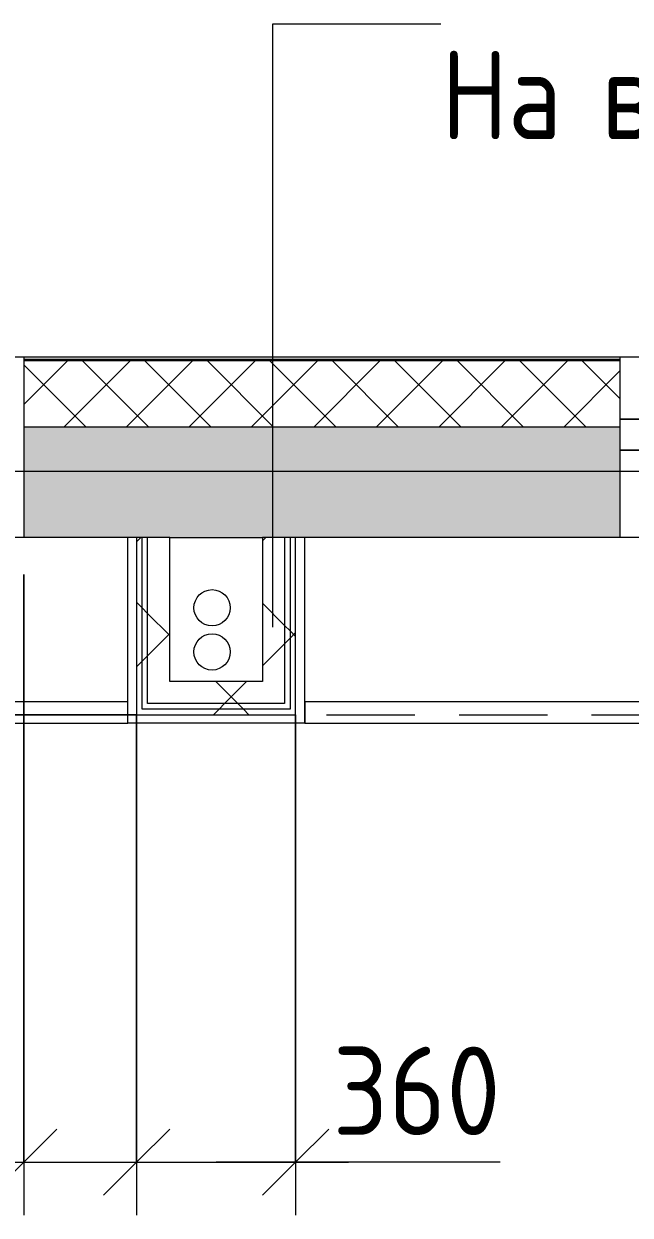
# Model space of a CAD drawing. Header units: millimetres. Extents: x 81037 to 284518, y -8553 to 29000.
# Drawn here: x 117900 to 119273, y 19616 to 22313 of the extents above; entities that cross this region are included whole.
import ezdxf

# ---------------------------------------------------------------- set-up
doc = ezdxf.new("R2010")
doc.units = ezdxf.units.MM
doc.linetypes.add('ADSK_Штрих_ш2 п1', pattern=[300, 200, -100])
doc.linetypes.add('Осевая', pattern=[3175, 635, -476.25, 1587.5, -476.25])
for name, color, linetype, lineweight in [('A-ANNO-DIMS', 7, 'Continuous', 9), ('A-ANNO-DIMS-100', 7, 'Continuous', 9), ('A-DETL', 7, 'Continuous', 9), ('A-DETL-1', 7, 'ADSK_Штрих_ш2 п1', 9), ('A-GLAZ', 7, 'Continuous', 9), ('A-WALL', 7, 'Continuous', 9), ('A-WALL-1', 7, 'Continuous', 13), ('A-WALL-IDEN', 7, 'Continuous', 9), ('I-WALL', 7, 'Continuous', 9), ('Оси-2', 7, 'Осевая', 9)]:
    doc.layers.add(name, color=color, linetype=linetype, lineweight=lineweight)
for name, color, linetype, lineweight, true_color in [('A-FLOR-1', 7, 'Continuous', 9, 0xaaaaaa), ('A-WALL-2', 7, 'Continuous', 13, 0x008040), ('I-WALL-2', 7, 'Continuous', 9, 0x008040)]:
    doc.layers.add(name, color=color, linetype=linetype, lineweight=lineweight, true_color=true_color)
doc.styles.add('GOST Common_1', font='GOST_Common.ttf', dxfattribs={"width": 0.9, "height": 200})
doc.styles.add('ISOCPEUR_1', font='isocpeur.ttf', dxfattribs={"width": 0.9, "height": 200})
doc.dimstyles.new('ISO-2_0_0_9К_Средний_округл2_1', dxfattribs={"dimscale": 304.8, "dimtxt": 199.196235, "dimasz": 0.492126, "dimexe": 0.393701, "dimexo": 0, "dimgap": 0, "dimtad": 1, "dimdec": 0, "dimrnd": 10, "dimzin": 0, "dimdsep": 46, "dimtxsty": 'ISOCPEUR_1', "dimblk1": 'OBLIQUE', "dimblk2": 'OBLIQUE', "dimsah": 1, "dimcen": 0.09, "dimdle": 0.393701, "dimazin": 0, "dimtfac": 1, "dimtdec": 4, "dimtix": 1, "dimtmove": 1, "dimatfit": 3, "dimfxl": 1, "dimtvp": 1, "dimtolj": 1, "dimtzin": 0, "dimarcsym": 2})
pattern_1 = [(45, (0, 0), (-141.42136, 141.42136), []), (135, (0, 0), (-141.42136, -141.42136), [])]

# ---------------------------------------------------------------- blocks, each defined once
blk = doc.blocks.new('120_Окно_СКБ_1Ст - 120_Окно_СКБ_1Ст 900х2500_h_ с форточкой-V9-План монтажа стен и перегородок 2 этажа в осях 23_33')
at = {"layer": 'A-GLAZ'}
for p, q in [((-450, -127), (-450, -57)), ((-450, -57), (-380, -57)), ((450, -57), (-450, -57)), ((-380, -57), (-380, -127)), ((380, -127), (380, -57)), ((380, -57), (450, -57)), ((450, -57), (450, -127)), ((380, -87), (-380, -87)), ((-380, -87), (-380, -127)), ((-330, -137), (-330, -87)), ((-330, -107), (330, -107)), ((330, -137), (330, -87)), ((380, -127), (380, -87)), ((-380, -127), (-450, -127)), ((-450, -127), (-400, -127)), ((-380, -127), (-400, -127)), ((-400, -127), (-400, -137)), ((330, -117), (-330, -117)), ((450, -127), (380, -127)), ((400, -127), (380, -127)), ((400, -127), (449.8, -127)), ((400, -137), (400, -127)), ((-400, -137), (400, -137)), ((400, -137), (-400, -137))]:
    blk.add_line(p, q, dxfattribs=at)
blk = doc.blocks.new('DIMBLOCK41-План монтажа стен и перегородок 2 этажа в осях 23_33')
at = {"layer": 'A-ANNO-DIMS-100'}
for p, q in [((117900.4, 21066.6), (117900.4, 19616.3)), ((117900.4, 19736.3), (117900.4, 21066.6)), ((118155.5, 20749), (118155.5, 19616.3)), ((118155.5, 19736.3), (118155.5, 20749)), ((117495.5, 19736.3), (117974.7, 19736.3)), ((117780.4, 19736.3), (118155.5, 19736.3)), ((117974.7, 19736.3), (118028, 19736.3))]:
    blk.add_line(p, q, dxfattribs=at)
at = {"layer": 'A-ANNO-DIMS-100', "lineweight": 20}
for p, q in [((117900.4, 19736.3), (117975.4, 19811.3)), ((118155.5, 19736.3), (118230.5, 19811.3)), ((117900.4, 19736.3), (117825.4, 19661.3)), ((118155.5, 19736.3), (118080.5, 19661.3))]:
    blk.add_line(p, q, dxfattribs=at)
at = {"layer": 'A-ANNO-DIMS-100', "color": 0, "insert": (117495.5, 19997.6), "char_height": 200, "width": 455.087, "attachment_point": 1, "line_spacing_factor": 1.149209, "style": 'ISOCPEUR_1'}
blk.add_mtext('260', dxfattribs=at)
blk = doc.blocks.new('_Oblique')
at = {"color": 0, "linetype": 'ByBlock', "lineweight": -2}
blk.add_line((-0.5, -0.5), (0.5, 0.5), dxfattribs=at)
blk = doc.blocks.new('DIMBLOCK42-План монтажа стен и перегородок 2 этажа в осях 23_33')
at = {"layer": 'A-ANNO-DIMS-100'}
for p, q in [((118155.5, 20749), (118155.5, 19616.3)), ((118155.5, 19736.3), (118155.5, 20749)), ((118515.5, 20749), (118515.5, 19616.3)), ((118515.5, 19736.3), (118515.5, 20749)), ((118155.5, 19736.3), (118635.5, 19736.3)), ((118499.2, 19736.3), (118335.5, 19736.3)), ((118978.5, 19736.3), (118499.2, 19736.3))]:
    blk.add_line(p, q, dxfattribs=at)
at = {"layer": 'A-ANNO-DIMS-100', "lineweight": 20}
for p, q in [((118155.5, 19736.3), (118230.5, 19811.3)), ((118515.5, 19736.3), (118590.5, 19811.3)), ((118155.5, 19736.3), (118080.5, 19661.3)), ((118515.5, 19736.3), (118440.5, 19661.3))]:
    blk.add_line(p, q, dxfattribs=at)
at = {"layer": 'A-ANNO-DIMS-100', "color": 0, "insert": (118599.2, 19997.6), "char_height": 200, "width": 455.087, "attachment_point": 1, "line_spacing_factor": 1.149209, "style": 'ISOCPEUR_1'}
blk.add_mtext('360', dxfattribs=at)
blk = doc.blocks.new('DIMBLOCK52-План монтажа стен и перегородок 2 этажа в осях 23_33')
at = {"layer": 'A-ANNO-DIMS-100'}
for p, q in [((117534.2, 20629), (117534.2, 21270)), ((117428.2, 21150), (117654.2, 21150)), ((117534.2, 21150), (117428.2, 21150)), ((117534.2, 20697.7), (117534.2, 20949.5)), ((118155.5, 20749), (117414.2, 20749)), ((117534.2, 20749), (118155.5, 20749)), ((117534.2, 20199.3), (117534.2, 20697.7))]:
    blk.add_line(p, q, dxfattribs=at)
at = {"layer": 'A-ANNO-DIMS-100', "lineweight": 20}
for p, q in [((117534.2, 21150), (117459.2, 21225)), ((117534.2, 21150), (117609.2, 21075)), ((117534.2, 20749), (117459.2, 20824)), ((117534.2, 20749), (117609.2, 20674))]:
    blk.add_line(p, q, dxfattribs=at)
at = {"layer": 'A-ANNO-DIMS-100', "color": 0, "insert": (117272.9, 20199.3), "char_height": 200, "width": 478.071, "attachment_point": 1, "rotation": 90, "line_spacing_factor": 1.149209, "style": 'ISOCPEUR_1'}
blk.add_mtext('400', dxfattribs=at)

msp = doc.modelspace()

# ---------------------------------------------------------------- hatches: boundary and pattern name
at = {"layer": 'A-WALL'}
h = msp.add_hatch(dxfattribs=at)
h.set_pattern_fill('FP_1', color=256, style=0, pattern_type=2)
h.set_pattern_definition([(45, (0, 0), (-70.71068, 70.71068), []), (135, (0, 0), (-70.71068, -70.71068), [])])
h.paths.add_polyline_path([(125080, 21400), (125230, 21400), (125230, 21550), (120150.2, 21550), (120150.2, 21400), (124931.1, 21400)])
h.paths.add_polyline_path([(119069.2, 21400), (119250.2, 21400), (119250.2, 21550), (117900.4, 21550), (117900.4, 21400), (118417.9, 21400)])
h.paths.add_polyline_path([(117000.4, 21400), (117000.4, 21550), (115600.4, 21550), (115600.4, 21400), (116100.4, 21400)])
h.paths.add_polyline_path([(113207.4, 21400), (113300.4, 21400), (113300.4, 21550), (112150, 21550), (112150, 21400), (112556, 21400)])
h.paths.add_polyline_path([(111050, 21400), (111250, 21400), (111250, 21550), (109950.4, 21550), (109950.8, 21400), (110602.1, 21400)])
h.paths.add_polyline_path([(109050.4, 21400), (109050.4, 21550), (107750.4, 21550), (107750.4, 21400), (108648.1, 21400)])
h.paths.add_polyline_path([(106850.4, 21400), (106850.4, 21550), (105550.2, 21550), (105550.2, 21400), (106694.2, 21400)])
h.paths.add_polyline_path([(103250.2, 21400), (103250.2, 21550), (102050, 21550), (102050, 21400), (102786.3, 21400)])
h.paths.add_polyline_path([(100580, 21400), (101150, 21400), (101150, 21550), (96610, 21550), (96610, 21400), (100181, 21400)])
h.paths.add_polyline_path([(93310, 21400), (93310, 21550), (93060, 21550), (93060, 21400)])
at = {"layer": 'I-WALL'}
h = msp.add_hatch(dxfattribs=at)
h.set_pattern_fill('FP_2', color=256, style=0, pattern_type=2)
h.set_pattern_definition([(45, (0, 0), (-57.024626, 57.024626), []), (45, (57.025, 0), (-57.024626, 57.024626), [100.806, -20.161, 3.353, -16.808])])
h.paths.add_polyline_path([(121210, 21150), (121210, 21400), (120850, 21400), (120850, 21150), (121023.2, 21150)])
h.paths.add_polyline_path([(119250.2, 21150), (119250.2, 21400), (117900.4, 21400), (117900.4, 21150), (119069.2, 21150)])
h.paths.add_polyline_path([(117000.4, 21150), (117000.4, 21400), (116100.4, 21400), (116100.4, 21150)])
h.paths.add_polyline_path([(113207.4, 21150), (113300.4, 21150), (113300.4, 21400), (112150, 21400), (112150, 21150), (112556, 21150)])
h.paths.add_polyline_path([(111050, 21150), (111250, 21150), (111250, 21400), (111050, 21400), (111050, 21275)])
h.paths.add_polyline_path([(110350, 21150), (110350, 21400), (109950.4, 21400), (109950.8, 21150)])
h.paths.add_polyline_path([(109050.4, 21150), (109050.4, 21400), (107750.4, 21400), (107750.4, 21150), (108973.8, 21150)])
h.paths.add_polyline_path([(106694.2, 21150), (106850.4, 21150), (106850.4, 21400), (106050, 21400), (106050, 21150)])
h.paths.add_polyline_path([(103250.2, 21150), (103250.2, 21400), (102050, 21400), (102050, 21150), (103111.9, 21150)])
h.paths.add_polyline_path([(101075, 21150), (101150, 21150), (101150, 21400), (100800, 21400), (100800, 21150), (100832.3, 21150)])
at = {"layer": 'I-WALL-2'}
h = msp.add_hatch(dxfattribs=at)
h.set_pattern_fill('FP_38', color=256, style=0, pattern_type=2)
h.set_pattern_definition(pattern_1)
h.paths.add_polyline_path([(118168, 20749), (118168, 21150), (118155.5, 21150), (118155.5, 20749)])
h = msp.add_hatch(dxfattribs=at)
h.set_pattern_fill('FP_38', color=256, style=0, pattern_type=2)
h.set_pattern_definition(pattern_1)
h.paths.add_polyline_path([(118180.5, 20761.5), (118180.5, 21150), (118168, 21150), (118168, 20761.5)])
h = msp.add_hatch(dxfattribs=at)
h.set_pattern_fill('FP_38', color=256, style=0, pattern_type=2)
h.set_pattern_definition(pattern_1)
h.paths.add_polyline_path([(118230.5, 20774), (118230.5, 21150), (118180.5, 21150), (118180.5, 20774)])
h = msp.add_hatch(dxfattribs=at)
h.set_pattern_fill('FP_38', color=256, style=0, pattern_type=2)
h.set_pattern_definition(pattern_1)
h.paths.add_polyline_path([(118490.5, 20824), (118490.5, 21150), (118440.5, 21150), (118440.5, 20824)])
h = msp.add_hatch(dxfattribs=at)
h.set_pattern_fill('FP_38', color=256, style=0, pattern_type=2)
h.set_pattern_definition(pattern_1)
h.paths.add_polyline_path([(118503, 20774), (118503, 21150), (118490.5, 21150), (118490.5, 20774)])
h = msp.add_hatch(dxfattribs=at)
h.set_pattern_fill('FP_38', color=256, style=0, pattern_type=2)
h.set_pattern_definition(pattern_1)
h.paths.add_polyline_path([(118515.5, 20761.5), (118515.5, 21150), (118503, 21150), (118503, 20761.5)])
h = msp.add_hatch(dxfattribs=at)
h.set_pattern_fill('FP_38', color=256, style=0, pattern_type=2)
h.set_pattern_definition(pattern_1)
h.paths.add_polyline_path([(118490.5, 20774), (118490.5, 20824), (118230.5, 20824), (118230.5, 20774), (118417.9, 20774)])
h = msp.add_hatch(dxfattribs=at)
h.set_pattern_fill('FP_38', color=256, style=0, pattern_type=2)
h.set_pattern_definition(pattern_1)
h.paths.add_polyline_path([(118417.9, 20761.5), (118503, 20761.5), (118503, 20774), (118180.5, 20774), (118180.5, 20761.5), (118230.5, 20761.5)])
h = msp.add_hatch(dxfattribs=at)
h.set_pattern_fill('FP_38', color=256, style=0, pattern_type=2)
h.set_pattern_definition(pattern_1)
h.paths.add_polyline_path([(118230.5, 20749), (118515.5, 20749), (118515.5, 20761.5), (118168, 20761.5), (118168, 20749)])

# ---------------------------------------------------------------- linework, layer by layer
at = {"layer": 'A-DETL'}
for centre in [(118326.4, 20991), (118326.4, 20891)]:
    msp.add_circle(centre, 41, dxfattribs=at)
at = {"layer": 'A-DETL-1'}
msp.add_line((115585.4, 20749), (121185.4, 20749), dxfattribs=at)
at = {"layer": 'A-FLOR-1'}
for p, q in [((118135.5, 20779), (118135.5, 21150)), ((118535.5, 21150), (118535.5, 20730)), ((118535.5, 20730), (118135.5, 20730))]:
    msp.add_line(p, q, dxfattribs=at)
at = {"layer": 'A-WALL'}
for p, q in [((119250.2, 21558), (109950.4, 21558)), ((117900.4, 21558), (117900.4, 21400)), ((119250.2, 21400), (119250.2, 21558)), ((125238, 21558), (119250.2, 21558))]:
    msp.add_line(p, q, dxfattribs=at)
at = {"layer": 'A-WALL-1'}
for p, q in [((119250.2, 21553), (117900.4, 21553)), ((119250.2, 21550), (117900.4, 21550)), ((119250.2, 21400), (117900.4, 21400))]:
    msp.add_line(p, q, dxfattribs=at)
at = {"layer": 'A-WALL-2'}
for p, q in [((118230.5, 21150), (118155.5, 21150)), ((118168, 20761.5), (118168, 21150)), ((118180.5, 20774), (118180.5, 21150)), ((118515.5, 21150), (118440.5, 21150)), ((118490.5, 21150), (118490.5, 20774)), ((118503, 21150), (118503, 20761.5)), ((118490.5, 20774), (118180.5, 20774)), ((118503, 20761.5), (118168, 20761.5))]:
    msp.add_line(p, q, dxfattribs=at)
at = {"layer": 'A-WALL-IDEN'}
for p, q in [((118464.3, 22312.6), (118844.5, 22312.6)), ((118464.3, 20946.9), (118464.3, 22312.6))]:
    msp.add_line(p, q, dxfattribs=at)
at = {"layer": 'I-WALL'}
for p, q in [((117900.4, 21400), (117900.4, 21150)), ((119250.2, 21150), (119250.2, 21400)), ((118155.5, 21150), (116100.4, 21150)), ((118230.5, 21150), (118440.5, 21150)), ((120150, 21150), (118515.5, 21150)), ((116100.4, 20779), (118135.5, 20779)), ((118135.5, 20729), (118135.5, 20779)), ((118536.5, 20779), (120130.2, 20779)), ((118536.5, 20779), (118536.5, 20729)), ((118135.5, 20729), (116100.4, 20729)), ((120130.2, 20729), (118536.5, 20729))]:
    msp.add_line(p, q, dxfattribs=at)
at = {"layer": 'I-WALL-2'}
for p, q in [((118155.5, 21150), (118155.5, 20749)), ((118230.5, 20824), (118230.5, 21150)), ((118440.5, 21150), (118440.5, 20824)), ((118515.5, 20749), (118515.5, 21150)), ((118440.5, 20824), (118230.5, 20824)), ((118155.5, 20749), (118515.5, 20749))]:
    msp.add_line(p, q, dxfattribs=at)
at = {"layer": 'Оси-2'}
msp.add_line((84936.7, 21300), (122580, 21300), dxfattribs=at)

# ---------------------------------------------------------------- block references
at = {"layer": 'A-GLAZ'}
msp.add_blockref('120_Окно_СКБ_1Ст - 120_Окно_СКБ_1Ст 900х2500_h_ с форточкой-V9-План монтажа стен и перегородок 2 этажа в осях 23_33', (119700.2, 21475), dxfattribs=at)

# ---------------------------------------------------------------- texts
at = {"layer": 'A-WALL-IDEN', "char_height": 200, "attachment_point": 1, "style": 'GOST Common_1'}
for s, insert, width in [('На', (118844.5, 22251.7), 360.759), ('\\fGOST Common|b0|i0|c204|p34|;\\W.9; ', (119142.2, 22251.7), 79.367), ('всю', (119207.7, 22251.7), 476.202)]:
    msp.add_mtext(s, dxfattribs=dict(at, insert=insert, width=width))

# ---------------------------------------------------------------- dimensions: what is measured, and where the dimension line sits
at = {"layer": 'A-ANNO-DIMS'}
dim = msp.add_linear_dim(base=(117534.2, 21150), p1=(118155.5, 20749), p2=(117428.2, 21150), angle=90, dimstyle='ISO-2_0_0_9К_Средний_округл2_1', override={"dimpost": '<>', "dimfxl": 830.549271}, dxfattribs=at)
dim.commit()
dim.dimension.update_dxf_attribs({"geometry": 'DIMBLOCK52-План монтажа стен и перегородок 2 этажа в осях 23_33', "text_midpoint": (117406.3, 20438.3), "dimtype": 160, "text_rotation": 90})
for base, p1, p2, override, picture, middle in [((118155.5, 19736.3), (117900.4, 21066.6), (118155.5, 20749), {"dimpost": '<>', "dimfxl": 407.369386}, 'DIMBLOCK41-План монтажа стен и перегородок 2 этажа в осях 23_33', (117723, 19864.3)), ((118515.5, 19736.3), (118155.5, 20749), (118515.5, 20749), {"dimpost": '<>', "dimfxl": 360}, 'DIMBLOCK42-План монтажа стен и перегородок 2 этажа в осях 23_33', (118826.8, 19864.3))]:
    dim = msp.add_linear_dim(base=base, p1=p1, p2=p2, dimstyle='ISO-2_0_0_9К_Средний_округл2_1', override=override, dxfattribs=at)
    dim.commit()
    dim.dimension.update_dxf_attribs({"geometry": picture, "text_midpoint": middle, "dimtype": 160})

doc.saveas('drawing.dxf')
